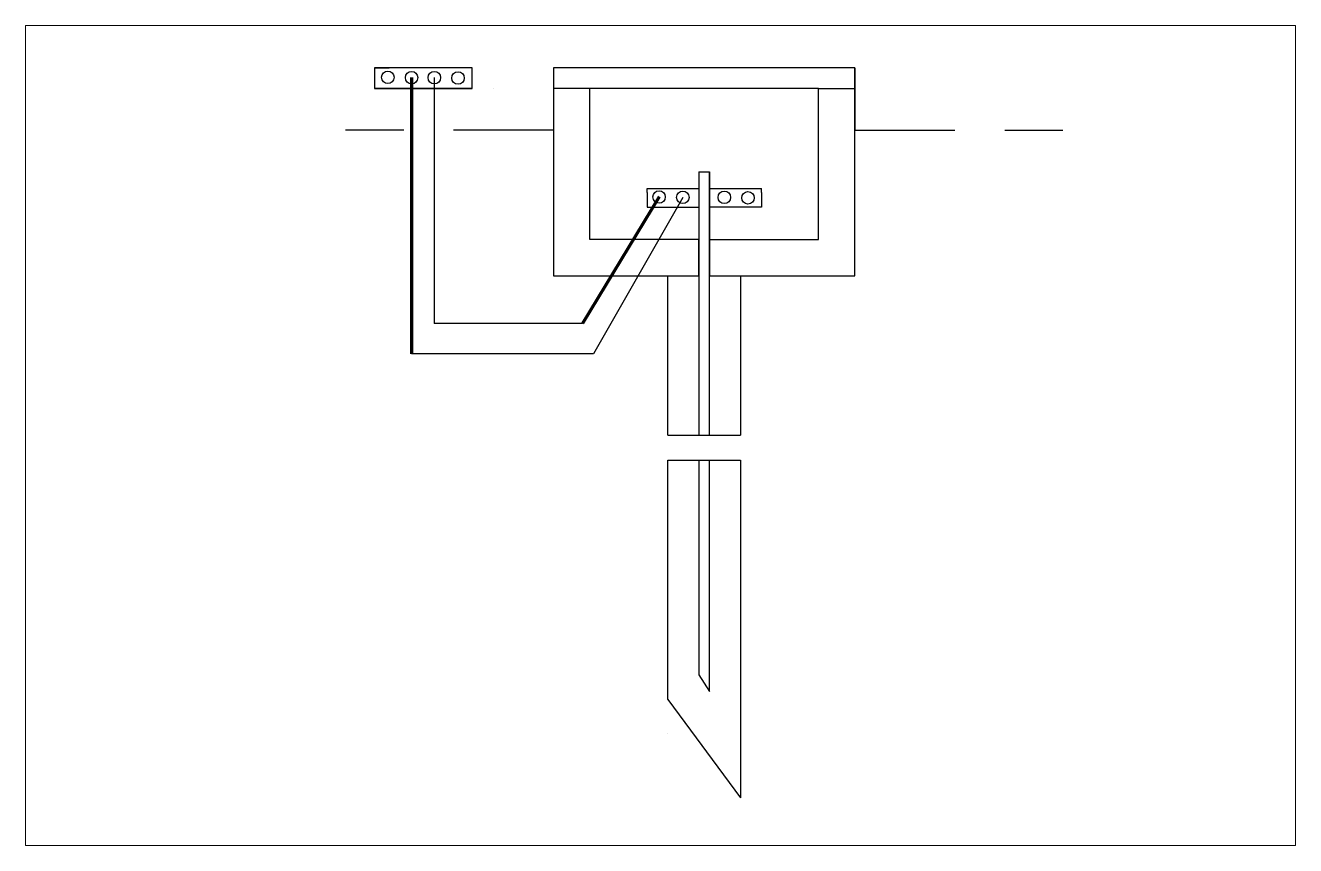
# Paper-space layout 'Layout1' of a CAD drawing. Header units: inches. Extents: x 1.4 to 15.3, y 0.7 to 9.7.
# The model-space entities are those that its viewports show. They can reach past a viewport. Long polylines and large blocks are cut down to what shows.
import ezdxf

# ---------------------------------------------------------------- set-up
doc = ezdxf.new("R2010")
doc.units = ezdxf.units.IN
doc.header["$MEASUREMENT"] = 0
doc.linetypes.add('HIDDEN', pattern=[0.375, 0.25, -0.125])
for name, color, linetype in [('Layer1', 7, 'HIDDEN'), ('Layer2', 7, 'ZIGZAG'), ('Layer3', 7, 'Continuous')]:
    doc.layers.add(name, color=color, linetype=linetype)
doc.linetypes.add('ZIGZAG', pattern='A,0.0001,-0.2,[131,ltypeshp.shx,S=0.2,R=0,X=-0.2,Y=0],-0.4,[131,ltypeshp.shx,S=0.2,R=180,X=0.2,Y=0],-0.2', length=0.8001)

msp = doc.modelspace()

# ---------------------------------------------------------------- linework, layer by layer
for p, q in [((72.94, 43.254), (68.24, 43.254)), ((68.24, 43.254), (68.94, 43.254)), ((68.44, 43.254), (68.24, 43.254)), ((68.24, 43.254), (68.24, 42.254)), ((68.94, 43.254), (68.44, 43.254)), ((72.94, 42.254), (72.94, 43.254)), ((91.34, 43.254), (76.84, 43.254)), ((76.84, 43.254), (76.84, 33.254)), ((91.34, 33.254), (91.34, 43.254)), ((72.94, 42.254), (68.24, 42.254)), ((68.24, 42.254), (72.94, 42.254)), ((73.94, 42.254), (73.94, 42.254)), ((78.59, 42.254), (76.84, 42.254)), ((78.59, 41.754), (78.59, 42.254)), ((89.59, 42.254), (78.59, 42.254)), ((89.59, 35.004), (89.59, 42.254)), ((89.59, 42.254), (91.34, 42.254)), ((78.59, 40.754), (78.59, 41.754)), ((78.59, 35.004), (78.59, 40.754)), ((83.84, 38.254), (83.84, 25.586)), ((83.84, 38.254), (83.84, 37.254)), ((83.84, 38.254), (84.34, 38.254)), ((84.34, 38.254), (84.34, 35.254)), ((84.34, 38.254), (84.34, 35.254)), ((84.34, 38.254), (84.34, 36.754)), ((84.34, 25.586), (84.34, 38.254)), ((81.34, 37.254), (81.34, 37.454)), ((81.34, 37.454), (83.84, 37.454)), ((84.34, 37.454), (86.84, 37.454)), ((86.84, 37.254), (86.84, 37.454)), ((81.34, 37.254), (81.34, 36.754)), ((81.34, 36.754), (81.34, 36.754)), ((81.34, 36.754), (81.34, 36.654)), ((81.34, 36.654), (81.34, 36.554)), ((82.204, 37.117), (82.204, 37.117)), ((84.34, 36.754), (84.34, 37.254)), ((86.84, 37.254), (86.84, 36.754)), ((86.84, 36.754), (86.84, 36.554)), ((81.34, 36.554), (83.84, 36.554)), ((86.84, 36.554), (84.34, 36.554)), ((83.84, 35.004), (78.59, 35.004)), ((83.84, 33.254), (83.84, 35.004)), ((84.34, 35.254), (84.34, 34.254)), ((84.34, 33.254), (84.34, 35.004)), ((84.34, 35.004), (89.59, 35.004)), ((84.34, 34.254), (84.34, 33.254)), ((76.84, 33.254), (83.84, 33.254)), ((82.34, 25.586), (82.34, 33.254)), ((84.34, 33.254), (91.34, 33.254)), ((84.34, 33.254), (85.34, 33.254)), ((85.34, 33.254), (85.84, 33.254)), ((85.84, 33.254), (85.84, 25.586)), ((82.34, 12.876), (82.34, 24.393)), ((83.84, 24.393), (83.84, 14.054)), ((84.34, 13.254), (84.34, 24.393)), ((85.84, 24.393), (85.84, 11.254)), ((83.84, 14.054), (84.34, 13.254)), ((82.34, 12.876), (85.84, 8.14)), ((82.34, 11.254), (82.34, 11.254)), ((82.34, 11.254), (82.34, 11.254)), ((85.84, 11.254), (85.84, 8.14))]:
    msp.add_line(p, q)
for centre in [(68.879, 42.801), (70.02, 42.782), (71.113, 42.784), (72.253, 42.765), (81.921, 37.043), (83.062, 37.024), (85.055, 37.023), (86.195, 37.003)]:
    msp.add_circle(centre, 0.3)
at = {"layer": 'Layer1'}
for p, q in [((76.84, 43.254), (76.84, 40.254)), ((91.34, 43.254), (91.34, 40.254)), ((76.84, 40.254), (66.84, 40.254)), ((91.34, 40.254), (101.34, 40.254))]:
    msp.add_line(p, q, dxfattribs=at)
at = {"layer": 'Layer2'}
for p, q in [((82.34, 25.586), (85.84, 25.586)), ((82.34, 24.393), (85.84, 24.393))]:
    msp.add_line(p, q, dxfattribs=at)
at = {"layer": 'Layer3', "lineweight": 80}
msp.add_line((70.02, 42.782), (70.02, 29.505), dxfattribs=at)
at = {"layer": 'Layer3', "lineweight": 30}
msp.add_line((71.113, 42.784), (71.113, 30.956), dxfattribs=at)
at = {"layer": 'Layer3', "lineweight": 211}
msp.add_line((81.921, 37.043), (78.244, 30.956), dxfattribs=at)
at = {"layer": 'Layer3'}
for p, q in [((83.062, 37.024), (78.767, 29.505)), ((78.244, 30.956), (71.113, 30.956)), ((78.767, 29.505), (70.02, 29.505))]:
    msp.add_line(p, q, dxfattribs=at)

psp = doc.layouts.get("Layout1")

# ---------------------------------------------------------------- viewports
at = {"layer": 'Layer3'}
psp.add_viewport(center=(8.326, 5.215), size=(13.94, 9.00359), view_center_point=(81.991, 25.573), view_height=39.44769, dxfattribs=at)

doc.saveas('drawing.dxf')
